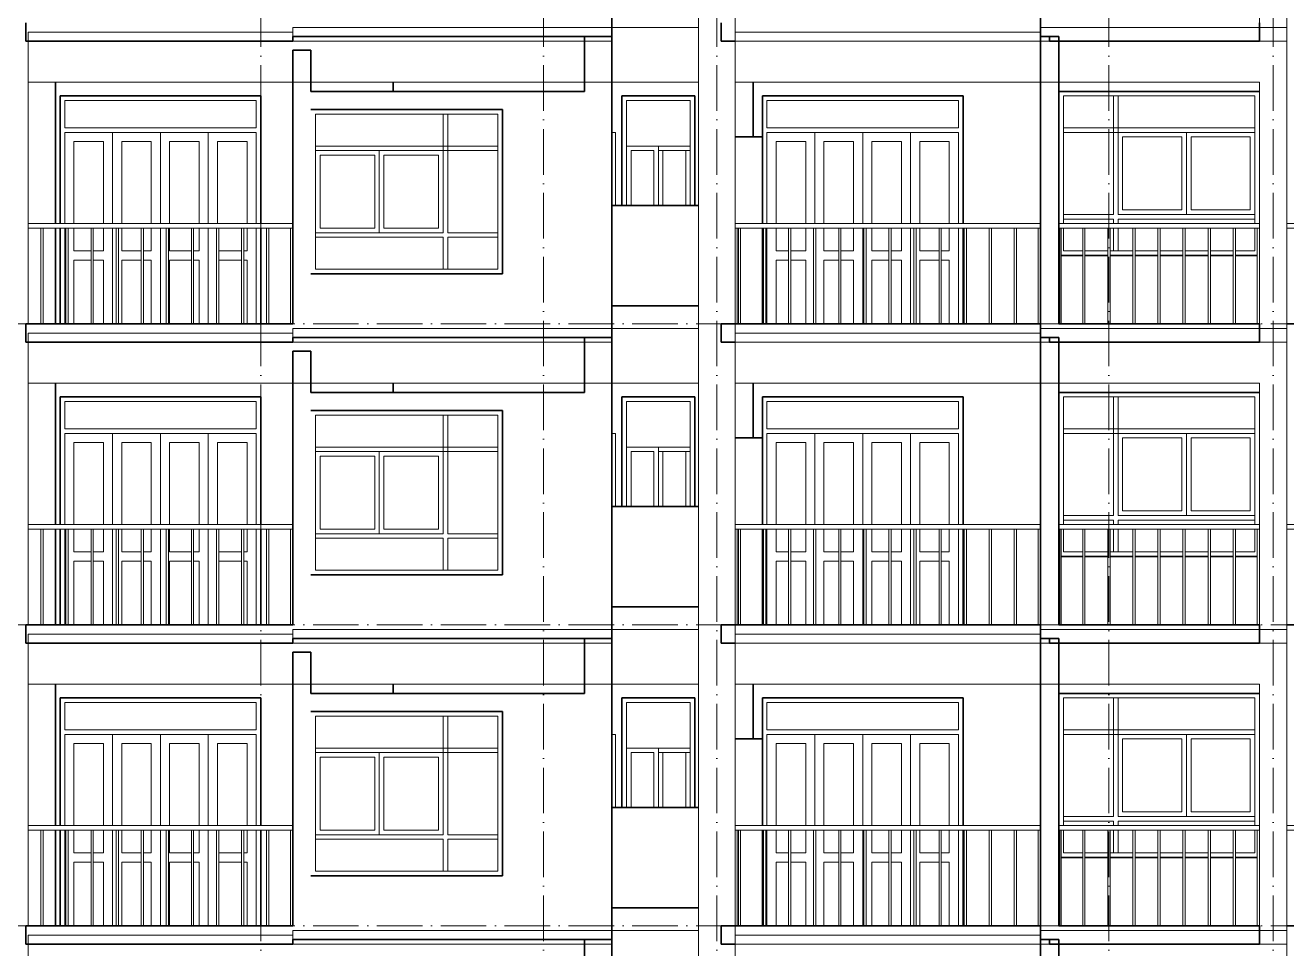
# Model space of a CAD drawing. Header units: millimetres. Extents: x -8482 to 130249, y -7482 to 93550.
# Drawn here: x 19267 to 33100, y 31550 to 41675 of the extents above; entities that cross this region are included whole.
import ezdxf

# ---------------------------------------------------------------- set-up
doc = ezdxf.new("R2010")
doc.units = ezdxf.units.MM
doc.linetypes.add('Grid Line', pattern=[14, 10, -2, 0, -2])
for name, color, linetype, lineweight in [('CUA', 31, 'Continuous', 9), ('NET CAT', 3, 'Continuous', 5), ('NET CATConcrete', 3, 'Continuous', 5), ('NET THAY 1', 41, 'Continuous', 5), ('NET THAY 2', 55, 'Continuous', 5), ('NET-THAY', 2, 'Continuous', 9), ('TRUC', 225, 'Continuous', 5)]:
    doc.layers.add(name, color=color, linetype=linetype, lineweight=lineweight)

# ---------------------------------------------------------------- blocks, each defined once
blk = doc.blocks.new('ALC1807-ASCENT PLAZA-TANG DIEN HINH-TANG 5_rvt-3-MẶT ĐỨNG TRỤC A-Q')
at = {"layer": 'NET-THAY', "color": 50, "lineweight": 35}
for p, q in [((25700, 31650), (25400, 31650)), ((25400, 31650), (25400, 31050)), ((25700, 28350), (25700, 31650)), ((30400, 28350), (30400, 31650)), ((30400, 31650), (30600, 31650)), ((30600, 31650), (30600, 28500))]:
    blk.add_line(p, q, dxfattribs=at)
blk = doc.blocks.new('Railing - 25mm-77671-MẶT ĐỨNG TRỤC A-Q')
at = {"layer": 'NET THAY 2', "color": 90, "lineweight": 9}
for p, q in [((6562, 21900), (6562, 22950)), ((6587, 22950), (6587, 21900))]:
    blk.add_line(p, q, dxfattribs=at)
blk = doc.blocks.new('Railing - 25mm-V296-MẶT ĐỨNG TRỤC A-Q')
at = {"layer": 'NET THAY 2', "color": 90, "lineweight": 9}
blk.add_line((6500, 22950), (6500, 21900), dxfattribs=at)
blk = doc.blocks.new('Railing - 25mm-V297-MẶT ĐỨNG TRỤC A-Q')
at = {"layer": 'NET THAY 2', "color": 90, "lineweight": 9}
blk.add_line((11225, 21900), (11225, 22950), dxfattribs=at)
blk = doc.blocks.new('Railing - Railing-4654-MẶT ĐỨNG TRỤC A-Q')
for name, p in [('Railing - 25mm-V296-MẶT ĐỨNG TRỤC A-Q', (20575, 0)), ('Railing - 25mm-77671-MẶT ĐỨNG TRỤC A-Q', (20525, 0)), ('Railing - 25mm-77671-MẶT ĐỨNG TRỤC A-Q', (20800, 0)), ('Railing - 25mm-77671-MẶT ĐỨNG TRỤC A-Q', (21075, 0)), ('Railing - 25mm-77671-MẶT ĐỨNG TRỤC A-Q', (21350, 0)), ('Railing - 25mm-77671-MẶT ĐỨNG TRỤC A-Q', (21625, 0)), ('Railing - 25mm-77671-MẶT ĐỨNG TRỤC A-Q', (21900, 0)), ('Railing - 25mm-77671-MẶT ĐỨNG TRỤC A-Q', (22175, 0)), ('Railing - 25mm-77671-MẶT ĐỨNG TRỤC A-Q', (22450, 0)), ('Railing - 25mm-77671-MẶT ĐỨNG TRỤC A-Q', (22725, 0)), ('Railing - 25mm-77671-MẶT ĐỨNG TRỤC A-Q', (23000, 0)), ('Railing - 25mm-77671-MẶT ĐỨNG TRỤC A-Q', (23275, 0)), ('Railing - 25mm-77671-MẶT ĐỨNG TRỤC A-Q', (23550, 0)), ('Railing - 25mm-V297-MẶT ĐỨNG TRỤC A-Q', (19150, 0))]:
    blk.add_blockref(name, p)
blk = doc.blocks.new('Top Rail Type - Top Rail_Internal_-4655-MẶT ĐỨNG TRỤC A-Q')
at = {"layer": 'NET THAY 1', "color": 90, "lineweight": 9}
for p, q in [((30400, 23000), (27050, 23000)), ((27050, 22950), (30400, 22950))]:
    blk.add_line(p, q, dxfattribs=at)
blk = doc.blocks.new('Top Rail Type - Top Rail_Internal_-4657-MẶT ĐỨNG TRỤC A-Q')
at = {"layer": 'NET THAY 1', "color": 90, "lineweight": 9}
for p, q in [((37600, 23000), (33100, 23000)), ((37600, 23000), (37600, 22950)), ((33100, 22950), (37600, 22950))]:
    blk.add_line(p, q, dxfattribs=at)
blk = doc.blocks.new('CUA LO GIA - DB6-60239-MẶT ĐỨNG TRỤC A-Q')
at = {"layer": 'CUA', "color": 90}
for p, q in [((29550, 24400), (27350, 24400)), ((27350, 24400), (27350, 23950)), ((27400, 24050), (27400, 24350)), ((27400, 24350), (29500, 24350)), ((29500, 24350), (29500, 24050)), ((29550, 23000), (29550, 24400)), ((29500, 24050), (27400, 24050)), ((27400, 24000), (29500, 24000)), ((27400, 23000), (27400, 24000)), ((27925, 23000), (27925, 24000)), ((28450, 24000), (27925, 24000)), ((28450, 24000), (28450, 23000)), ((28975, 24000), (28450, 24000)), ((28450, 23000), (28450, 24000)), ((28975, 24000), (28975, 23000)), ((29500, 24000), (29500, 23000)), ((27500, 23900), (27500, 23000)), ((27500, 23900), (27825, 23900)), ((27825, 23000), (27825, 23900)), ((28025, 23900), (28350, 23900)), ((28025, 23900), (28025, 23000)), ((28350, 23000), (28350, 23900)), ((28550, 23900), (28550, 23000)), ((28550, 23900), (28875, 23900)), ((28875, 23000), (28875, 23900)), ((29075, 23900), (29400, 23900)), ((29075, 23900), (29075, 23000)), ((29400, 23000), (29400, 23900)), ((27400, 21900), (27400, 22950)), ((27500, 22950), (27500, 22700)), ((27825, 22700), (27825, 22950)), ((28025, 22950), (28025, 22700)), ((28350, 22700), (28350, 22950)), ((28450, 22950), (28450, 21900)), ((28450, 21900), (28450, 22950)), ((28550, 22950), (28550, 22700)), ((28875, 22700), (28875, 22950)), ((28975, 22950), (28975, 21900)), ((29075, 22950), (29075, 22700)), ((29400, 22700), (29400, 22950)), ((29500, 22950), (29500, 21900)), ((29550, 21900), (29550, 22950)), ((27500, 22700), (27637, 22700)), ((27662, 22700), (27825, 22700)), ((28025, 22700), (28187, 22700)), ((28212, 22700), (28350, 22700)), ((28550, 22700), (28737, 22700)), ((28762, 22700), (28875, 22700)), ((29075, 22700), (29287, 22700)), ((29312, 22700), (29400, 22700)), ((27637, 22600), (27500, 22600)), ((27500, 22600), (27500, 21900)), ((27825, 22600), (27662, 22600)), ((27825, 21900), (27825, 22600)), ((28025, 22600), (28025, 21900)), ((28187, 22600), (28025, 22600)), ((28350, 22600), (28212, 22600)), ((28350, 21900), (28350, 22600)), ((28737, 22600), (28550, 22600)), ((28550, 22600), (28550, 21900)), ((28875, 22600), (28762, 22600)), ((28875, 21900), (28875, 22600)), ((29075, 22600), (29075, 21900)), ((29287, 22600), (29075, 22600)), ((29400, 22600), (29312, 22600)), ((29400, 21900), (29400, 22600))]:
    blk.add_line(p, q, dxfattribs=at)
blk = doc.blocks.new('X-PHONG NGU 2 - X-PHONG NGU 2_Recovery_ 3-60238-MẶT ĐỨNG TRỤC A-Q')
at = {"layer": 'CUA', "color": 90}
for p, q in [((32800, 24450), (30600, 24450)), ((30650, 24400), (32750, 24400)), ((30650, 23000), (30650, 24400)), ((31250, 24400), (31200, 24400)), ((31200, 24400), (31200, 23100)), ((31250, 23100), (31250, 24400)), ((32750, 24400), (32750, 23000)), ((32750, 24050), (30650, 24050)), ((30650, 24050), (30650, 24000)), ((30650, 24000), (32750, 24000)), ((32000, 24000), (31250, 24000)), ((31250, 24000), (31250, 23100)), ((31300, 23150), (31300, 23950)), ((31300, 23950), (31950, 23950)), ((31950, 23950), (31950, 23150)), ((32000, 23100), (32000, 24000)), ((32050, 23950), (32700, 23950)), ((32050, 23150), (32050, 23950)), ((32700, 23950), (32700, 23150)), ((32750, 24000), (32750, 24050)), ((31950, 23150), (31300, 23150)), ((32700, 23150), (32050, 23150)), ((31200, 23100), (30650, 23100)), ((30650, 23100), (30650, 23050)), ((30650, 23050), (31200, 23050)), ((31200, 23050), (31200, 23000)), ((32750, 23100), (31250, 23100)), ((31250, 23100), (32000, 23100)), ((31250, 23000), (31250, 23050)), ((31250, 23050), (32750, 23050)), ((32750, 23050), (32750, 23100)), ((30650, 22700), (30650, 22950)), ((31200, 22950), (31200, 22700)), ((31250, 22700), (31250, 22950)), ((32750, 22950), (32750, 22700)), ((30862, 22700), (30650, 22700)), ((31137, 22700), (30887, 22700)), ((31412, 22700), (31162, 22700)), ((31200, 22700), (31250, 22700)), ((31687, 22700), (31437, 22700)), ((31962, 22700), (31712, 22700)), ((32237, 22700), (31987, 22700)), ((32512, 22700), (32262, 22700)), ((32750, 22700), (32537, 22700)), ((30625, 22650), (30862, 22650)), ((30887, 22650), (31137, 22650)), ((31162, 22650), (31412, 22650)), ((31437, 22650), (31687, 22650)), ((31712, 22650), (31962, 22650)), ((31987, 22650), (32237, 22650)), ((32262, 22650), (32512, 22650)), ((32537, 22650), (32775, 22650))]:
    blk.add_line(p, q, dxfattribs=at)
blk = doc.blocks.new('Railing - Railing-4658-MẶT ĐỨNG TRỤC A-Q')
for name, p in [('Railing - 25mm-V296-MẶT ĐỨNG TRỤC A-Q', (24112, 0)), ('Railing - 25mm-V296-MẶT ĐỨNG TRỤC A-Q', (24125, 0)), ('Railing - 25mm-77671-MẶT ĐỨNG TRỤC A-Q', (24300, 0)), ('Railing - 25mm-77671-MẶT ĐỨNG TRỤC A-Q', (24575, 0)), ('Railing - 25mm-77671-MẶT ĐỨNG TRỤC A-Q', (24850, 0)), ('Railing - 25mm-77671-MẶT ĐỨNG TRỤC A-Q', (25125, 0)), ('Railing - 25mm-77671-MẶT ĐỨNG TRỤC A-Q', (25400, 0)), ('Railing - 25mm-77671-MẶT ĐỨNG TRỤC A-Q', (25675, 0)), ('Railing - 25mm-77671-MẶT ĐỨNG TRỤC A-Q', (25950, 0)), ('Railing - 25mm-V297-MẶT ĐỨNG TRỤC A-Q', (21550, 0))]:
    blk.add_blockref(name, p)
blk = doc.blocks.new('Top Rail Type - Top Rail_Internal_-4659-MẶT ĐỨNG TRỤC A-Q')
at = {"layer": 'NET THAY 1', "color": 90, "lineweight": 9}
for p, q in [((32800, 23000), (30600, 23000)), ((30600, 22950), (32800, 22950))]:
    blk.add_line(p, q, dxfattribs=at)
blk = doc.blocks.new('CUA LO GIA - DB6-202766-MẶT ĐỨNG TRỤC A-Q')
at = {"layer": 'CUA', "color": 90}
for p, q in [((19650, 24400), (19650, 23000)), ((21850, 24400), (19650, 24400)), ((19700, 24050), (19700, 24350)), ((19700, 24350), (21800, 24350)), ((21800, 24350), (21800, 24050)), ((21850, 23000), (21850, 24400)), ((21800, 24050), (19700, 24050)), ((19700, 23000), (19700, 24000)), ((19700, 24000), (21800, 24000)), ((20225, 23000), (20225, 24000)), ((20750, 24000), (20225, 24000)), ((21275, 24000), (20750, 24000)), ((20750, 23000), (20750, 24000)), ((20750, 24000), (20750, 23000)), ((21275, 24000), (21275, 23000)), ((21800, 24000), (21800, 23000)), ((19800, 23900), (19800, 23000)), ((19800, 23900), (20125, 23900)), ((20125, 23000), (20125, 23900)), ((20325, 23900), (20650, 23900)), ((20325, 23900), (20325, 23000)), ((20650, 23000), (20650, 23900)), ((20850, 23900), (20850, 23000)), ((20850, 23900), (21175, 23900)), ((21175, 23000), (21175, 23900)), ((21375, 23900), (21700, 23900)), ((21375, 23900), (21375, 23000)), ((21700, 23000), (21700, 23900)), ((19650, 22950), (19650, 21900)), ((19700, 21900), (19700, 22950)), ((19800, 22950), (19800, 22700)), ((20125, 22700), (20125, 22950)), ((20225, 21900), (20225, 22950)), ((20325, 22950), (20325, 22700)), ((20650, 22700), (20650, 22950)), ((20750, 21900), (20750, 22950)), ((20750, 22950), (20750, 21900)), ((20850, 22950), (20850, 22700)), ((21175, 22700), (21175, 22950)), ((21275, 22950), (21275, 21900)), ((21700, 22700), (21700, 22950)), ((21800, 22950), (21800, 21900)), ((21850, 21900), (21850, 22950)), ((19800, 22700), (19989, 22700)), ((20014, 22700), (20125, 22700)), ((20325, 22700), (20539, 22700)), ((20564, 22700), (20650, 22700)), ((20850, 22700), (21089, 22700)), ((21114, 22700), (21175, 22700)), ((21389, 22700), (21639, 22700)), ((21664, 22700), (21700, 22700)), ((19989, 22600), (19800, 22600)), ((19800, 22600), (19800, 21900)), ((20125, 22600), (20014, 22600)), ((20125, 21900), (20125, 22600)), ((20325, 22600), (20325, 21900)), ((20539, 22600), (20325, 22600)), ((20650, 22600), (20564, 22600)), ((20650, 21900), (20650, 22600)), ((21089, 22600), (20850, 22600)), ((20850, 22600), (20850, 21900)), ((21175, 22600), (21114, 22600)), ((21175, 21900), (21175, 22600)), ((21639, 22600), (21389, 22600)), ((21700, 22600), (21664, 22600)), ((21700, 21900), (21700, 22600))]:
    blk.add_line(p, q, dxfattribs=at)
blk = doc.blocks.new('X-PHONG NGU 2 - X-PHONG NGU 2_Recovery_-V303-MẶT ĐỨNG TRỤC A-Q')
at = {"layer": 'CUA', "color": 90}
for p, q in [((22450, 24200), (22450, 22500)), ((22450, 24200), (24450, 24200)), ((23900, 24200), (23850, 24200)), ((23850, 22900), (23850, 24200)), ((23900, 24200), (23900, 22900)), ((24450, 22500), (24450, 24200)), ((22450, 23850), (22450, 23800)), ((24450, 23850), (22450, 23850)), ((22450, 23800), (24450, 23800)), ((23150, 23800), (22450, 23800)), ((22450, 22900), (22450, 23800)), ((23150, 23800), (23150, 22900)), ((24450, 23800), (24450, 23850)), ((22500, 23750), (22500, 22950)), ((22500, 23750), (23100, 23750)), ((23100, 22950), (23100, 23750)), ((23200, 23750), (23800, 23750)), ((23200, 23750), (23200, 22950)), ((23800, 22950), (23800, 23750)), ((22450, 22900), (23850, 22900)), ((22450, 22850), (22450, 22900)), ((23150, 22900), (22450, 22900)), ((23850, 22850), (22450, 22850)), ((22500, 22950), (23100, 22950)), ((23200, 22950), (23800, 22950)), ((23850, 22500), (23850, 22850)), ((23900, 22900), (24450, 22900)), ((23900, 22850), (23900, 22500)), ((24450, 22850), (23900, 22850)), ((24450, 22900), (24450, 22850)), ((22450, 22500), (24450, 22500)), ((23900, 22500), (23850, 22500))]:
    blk.add_line(p, q, dxfattribs=at)
blk = doc.blocks.new('X-PHONG NGU 1 - X-PHONG NGU 850-202769-MẶT ĐỨNG TRỤC A-Q')
at = {"layer": 'CUA', "color": 90}
for p, q in [((25810, 23200), (25810, 24400)), ((26610, 24400), (25810, 24400)), ((25860, 24350), (25860, 23200)), ((25860, 24350), (26560, 24350)), ((26560, 23200), (26560, 24350)), ((26610, 24400), (26610, 23200)), ((26210, 23850), (25860, 23850)), ((25860, 23200), (25860, 23850)), ((25910, 23800), (25910, 23200)), ((25910, 23800), (26160, 23800)), ((26160, 23200), (26160, 23800)), ((26210, 23850), (26210, 23200)), ((26210, 23850), (26560, 23850)), ((26210, 23800), (26560, 23800)), ((26260, 23800), (26510, 23800)), ((26260, 23800), (26260, 23200)), ((26510, 23200), (26510, 23800))]:
    blk.add_line(p, q, dxfattribs=at)
blk = doc.blocks.new('Railing - 25mm-V301-MẶT ĐỨNG TRỤC A-Q')
at = {"layer": 'NET THAY 2', "color": 90, "lineweight": 9}
for p, q in [((18736, 21900), (18736, 22950)), ((18761, 21900), (18761, 22950))]:
    blk.add_line(p, q, dxfattribs=at)
blk = doc.blocks.new('Railing - 25mm-V302-MẶT ĐỨNG TRỤC A-Q')
at = {"layer": 'NET THAY 2', "color": 90, "lineweight": 9}
blk.add_line((16024, 21900), (16024, 22950), dxfattribs=at)
blk = doc.blocks.new('Railing - Railing-227133-MẶT ĐỨNG TRỤC A-Q')
at = {"extrusion": (0, 0, -1), "zscale": -1}
for name, p in [('Railing - 25mm-V301-MẶT ĐỨNG TRỤC A-Q', (-38200, 0)), ('Railing - 25mm-V301-MẶT ĐỨNG TRỤC A-Q', (-38475, 0)), ('Railing - 25mm-V301-MẶT ĐỨNG TRỤC A-Q', (-38750, 0)), ('Railing - 25mm-V301-MẶT ĐỨNG TRỤC A-Q', (-39025, 0)), ('Railing - 25mm-V301-MẶT ĐỨNG TRỤC A-Q', (-39300, 0)), ('Railing - 25mm-V301-MẶT ĐỨNG TRỤC A-Q', (-39575, 0)), ('Railing - 25mm-V301-MẶT ĐỨNG TRỤC A-Q', (-39850, 0)), ('Railing - 25mm-V301-MẶT ĐỨNG TRỤC A-Q', (-40125, 0)), ('Railing - 25mm-V301-MẶT ĐỨNG TRỤC A-Q', (-40400, 0)), ('Railing - 25mm-V301-MẶT ĐỨNG TRỤC A-Q', (-40675, 0)), ('Railing - 25mm-V302-MẶT ĐỨNG TRỤC A-Q', (-38200, 0))]:
    blk.add_blockref(name, p, dxfattribs=at)
blk = doc.blocks.new('Top Rail Type - Top Rail_Internal_-227134-MẶT ĐỨNG TRỤC A-Q')
at = {"layer": 'NET THAY 1', "color": 90, "lineweight": 9}
for p, q in [((22200, 23000), (19300, 23000)), ((19300, 22950), (22200, 22950))]:
    blk.add_line(p, q, dxfattribs=at)
blk = doc.blocks.new('CUA SAN PHOI LUA - CUA SAN PHOI LUA-202767-MẶT ĐỨNG TRỤC A-Q')
at = {"layer": 'CUA', "color": 90}
for q in [(25700, 24000), (25740, 23200)]:
    blk.add_line((25740, 24000), q, dxfattribs=at)
blk = doc.blocks.new('ALC1807-ASCENT PLAZA-TANG DIEN HINH-TANG 5_rvt-4-MẶT ĐỨNG TRỤC A-Q')
at = {"layer": 'NET-THAY', "color": 50, "lineweight": 35}
for p, q in [((25700, 34950), (25400, 34950)), ((25400, 34950), (25400, 34350)), ((25700, 31650), (25700, 34950)), ((30400, 31650), (30400, 34950)), ((30400, 34950), (30600, 34950)), ((30600, 34950), (30600, 31800)), ((22200, 31800), (22200, 34800)), ((22200, 34800), (22400, 34800)), ((22400, 34800), (22400, 34350)), ((19600, 32900), (19600, 34450)), ((23300, 34450), (23300, 34350)), ((27250, 34450), (27250, 33850)), ((25400, 34350), (22400, 34350)), ((30600, 34350), (32800, 34350)), ((19650, 32900), (19650, 34300)), ((19650, 34300), (21850, 34300)), ((21850, 34300), (21850, 32900)), ((25810, 34300), (26610, 34300)), ((25810, 33100), (25810, 34300)), ((26610, 34300), (26610, 33100)), ((27350, 33850), (27350, 34300)), ((27350, 34300), (29550, 34300)), ((29550, 34300), (29550, 32900)), ((22400, 34150), (24500, 34150)), ((24500, 34150), (24500, 32350)), ((27350, 33850), (27050, 33850)), ((27350, 32900), (27350, 33850)), ((26650, 33100), (25700, 33100)), ((19600, 31800), (19600, 32850)), ((19650, 31800), (19650, 32850)), ((21850, 32850), (21850, 31800)), ((27350, 31800), (27350, 32850)), ((29550, 32850), (29550, 31800)), ((30862, 32550), (30625, 32550)), ((31137, 32550), (30887, 32550)), ((31412, 32550), (31162, 32550)), ((31687, 32550), (31437, 32550)), ((31962, 32550), (31712, 32550)), ((32237, 32550), (31987, 32550)), ((32512, 32550), (32262, 32550)), ((32775, 32550), (32537, 32550)), ((24500, 32350), (22400, 32350)), ((26650, 32000), (25700, 32000)), ((22200, 31800), (19275, 31800)), ((19275, 31800), (19275, 31600)), ((30400, 31800), (26900, 31800)), ((26900, 31800), (26900, 31600)), ((32800, 31800), (30600, 31800)), ((32800, 31600), (32800, 31800)), ((37700, 31800), (33100, 31800)), ((19275, 31600), (22200, 31600)), ((22400, 31650), (22200, 31650)), ((22200, 31600), (22200, 31650)), ((22400, 31650), (25400, 31650)), ((25400, 31650), (25700, 31650)), ((26900, 31600), (27050, 31600)), ((30500, 31650), (30400, 31650)), ((30500, 31650), (30500, 31600)), ((30500, 31600), (32800, 31600))]:
    blk.add_line(p, q, dxfattribs=at)
at = {"color": 50, "lineweight": 35}
for name in ['X-PHONG NGU 2 - X-PHONG NGU 2_Recovery_ 3-60238-MẶT ĐỨNG TRỤC A-Q', 'CUA LO GIA - DB6-202766-MẶT ĐỨNG TRỤC A-Q', 'X-PHONG NGU 1 - X-PHONG NGU 850-202769-MẶT ĐỨNG TRỤC A-Q', 'CUA LO GIA - DB6-60239-MẶT ĐỨNG TRỤC A-Q', 'X-PHONG NGU 2 - X-PHONG NGU 2_Recovery_-V303-MẶT ĐỨNG TRỤC A-Q', 'CUA SAN PHOI LUA - CUA SAN PHOI LUA-202767-MẶT ĐỨNG TRỤC A-Q', 'Top Rail Type - Top Rail_Internal_-227134-MẶT ĐỨNG TRỤC A-Q', 'Railing - Railing-227133-MẶT ĐỨNG TRỤC A-Q', 'Top Rail Type - Top Rail_Internal_-4655-MẶT ĐỨNG TRỤC A-Q', 'Railing - Railing-4654-MẶT ĐỨNG TRỤC A-Q', 'Top Rail Type - Top Rail_Internal_-4659-MẶT ĐỨNG TRỤC A-Q', 'Railing - Railing-4658-MẶT ĐỨNG TRỤC A-Q', 'Top Rail Type - Top Rail_Internal_-4657-MẶT ĐỨNG TRỤC A-Q']:
    blk.add_blockref(name, (0, 9900), dxfattribs=at)
blk = doc.blocks.new('ALC1807-ASCENT PLAZA-TANG DIEN HINH-TANG 5_rvt-5-MẶT ĐỨNG TRỤC A-Q')
at = {"layer": 'NET-THAY', "color": 50, "lineweight": 35}
for p, q in [((25700, 38250), (25400, 38250)), ((25400, 38250), (25400, 37650)), ((25700, 34950), (25700, 38250)), ((30400, 34950), (30400, 38250)), ((30400, 38250), (30600, 38250)), ((30600, 38250), (30600, 35100)), ((22200, 35100), (22200, 38100)), ((22200, 38100), (22400, 38100)), ((22400, 38100), (22400, 37650)), ((19600, 36200), (19600, 37750)), ((25400, 37650), (22400, 37650)), ((23300, 37750), (23300, 37650)), ((27250, 37750), (27250, 37150)), ((30600, 37650), (32800, 37650)), ((19650, 36200), (19650, 37600)), ((19650, 37600), (21850, 37600)), ((21850, 37600), (21850, 36200)), ((25810, 37600), (26610, 37600)), ((25810, 36400), (25810, 37600)), ((26610, 37600), (26610, 36400)), ((27350, 37150), (27350, 37600)), ((27350, 37600), (29550, 37600)), ((29550, 37600), (29550, 36200)), ((22400, 37450), (24500, 37450)), ((24500, 37450), (24500, 35650)), ((27350, 37150), (27050, 37150)), ((27350, 36200), (27350, 37150)), ((26650, 36400), (25700, 36400)), ((19600, 35100), (19600, 36150)), ((19650, 35100), (19650, 36150)), ((21850, 36150), (21850, 35100)), ((27350, 35100), (27350, 36150)), ((29550, 36150), (29550, 35100)), ((30862, 35850), (30625, 35850)), ((31137, 35850), (30887, 35850)), ((31412, 35850), (31162, 35850)), ((31687, 35850), (31437, 35850)), ((31962, 35850), (31712, 35850)), ((32237, 35850), (31987, 35850)), ((32512, 35850), (32262, 35850)), ((32775, 35850), (32537, 35850)), ((24500, 35650), (22400, 35650)), ((26650, 35300), (25700, 35300)), ((22200, 35100), (19275, 35100)), ((19275, 35100), (19275, 34900)), ((30400, 35100), (26900, 35100)), ((26900, 35100), (26900, 34900)), ((32800, 35100), (30600, 35100)), ((32800, 34900), (32800, 35100)), ((37700, 35100), (33100, 35100)), ((19275, 34900), (22200, 34900)), ((22400, 34950), (22200, 34950)), ((22200, 34900), (22200, 34950)), ((22400, 34950), (25400, 34950)), ((25400, 34950), (25700, 34950)), ((26900, 34900), (27050, 34900)), ((30500, 34950), (30400, 34950)), ((30500, 34950), (30500, 34900)), ((30500, 34900), (32800, 34900))]:
    blk.add_line(p, q, dxfattribs=at)
at = {"color": 50, "lineweight": 35}
for name in ['X-PHONG NGU 2 - X-PHONG NGU 2_Recovery_ 3-60238-MẶT ĐỨNG TRỤC A-Q', 'CUA LO GIA - DB6-202766-MẶT ĐỨNG TRỤC A-Q', 'X-PHONG NGU 1 - X-PHONG NGU 850-202769-MẶT ĐỨNG TRỤC A-Q', 'CUA LO GIA - DB6-60239-MẶT ĐỨNG TRỤC A-Q', 'X-PHONG NGU 2 - X-PHONG NGU 2_Recovery_-V303-MẶT ĐỨNG TRỤC A-Q', 'CUA SAN PHOI LUA - CUA SAN PHOI LUA-202767-MẶT ĐỨNG TRỤC A-Q', 'Top Rail Type - Top Rail_Internal_-227134-MẶT ĐỨNG TRỤC A-Q', 'Railing - Railing-227133-MẶT ĐỨNG TRỤC A-Q', 'Top Rail Type - Top Rail_Internal_-4655-MẶT ĐỨNG TRỤC A-Q', 'Railing - Railing-4654-MẶT ĐỨNG TRỤC A-Q', 'Top Rail Type - Top Rail_Internal_-4659-MẶT ĐỨNG TRỤC A-Q', 'Railing - Railing-4658-MẶT ĐỨNG TRỤC A-Q', 'Top Rail Type - Top Rail_Internal_-4657-MẶT ĐỨNG TRỤC A-Q']:
    blk.add_blockref(name, (0, 13200), dxfattribs=at)
blk = doc.blocks.new('ALC1807-ASCENT PLAZA-TANG DIEN HINH-TANG 5_rvt-6-MẶT ĐỨNG TRỤC A-Q')
at = {"layer": 'NET-THAY', "color": 50, "lineweight": 35}
for p, q in [((25700, 41550), (25400, 41550)), ((25400, 41550), (25400, 40950)), ((25700, 38250), (25700, 41550)), ((30400, 38250), (30400, 41550)), ((30400, 41550), (30600, 41550)), ((30600, 41550), (30600, 38400)), ((22200, 38400), (22200, 41400)), ((22200, 41400), (22400, 41400)), ((22400, 41400), (22400, 40950)), ((19600, 39500), (19600, 41050)), ((25400, 40950), (22400, 40950)), ((23300, 41050), (23300, 40950)), ((27250, 41050), (27250, 40450)), ((30600, 40950), (32800, 40950)), ((19650, 39500), (19650, 40900)), ((19650, 40900), (21850, 40900)), ((21850, 40900), (21850, 39500)), ((25810, 40900), (26610, 40900)), ((25810, 39700), (25810, 40900)), ((26610, 40900), (26610, 39700)), ((27350, 40450), (27350, 40900)), ((27350, 40900), (29550, 40900)), ((29550, 40900), (29550, 39500)), ((22400, 40750), (24500, 40750)), ((24500, 40750), (24500, 38950)), ((27350, 40450), (27050, 40450)), ((27350, 39500), (27350, 40450)), ((26650, 39700), (25700, 39700)), ((19600, 38400), (19600, 39450)), ((19650, 38400), (19650, 39450)), ((21850, 39450), (21850, 38400)), ((27350, 38400), (27350, 39450)), ((29550, 39450), (29550, 38400)), ((30862, 39150), (30625, 39150)), ((31137, 39150), (30887, 39150)), ((31412, 39150), (31162, 39150)), ((31687, 39150), (31437, 39150)), ((31962, 39150), (31712, 39150)), ((32237, 39150), (31987, 39150)), ((32512, 39150), (32262, 39150)), ((32775, 39150), (32537, 39150)), ((24500, 38950), (22400, 38950)), ((26650, 38600), (25700, 38600)), ((22200, 38400), (19275, 38400)), ((19275, 38400), (19275, 38200)), ((30400, 38400), (26900, 38400)), ((26900, 38400), (26900, 38200)), ((32800, 38400), (30600, 38400)), ((32800, 38200), (32800, 38400)), ((37700, 38400), (33100, 38400)), ((19275, 38200), (22200, 38200)), ((22400, 38250), (22200, 38250)), ((22200, 38200), (22200, 38250)), ((22400, 38250), (25400, 38250)), ((25400, 38250), (25700, 38250)), ((26900, 38200), (27050, 38200)), ((30500, 38250), (30400, 38250)), ((30500, 38250), (30500, 38200)), ((30500, 38200), (32800, 38200))]:
    blk.add_line(p, q, dxfattribs=at)
at = {"color": 50, "lineweight": 35}
for name in ['X-PHONG NGU 2 - X-PHONG NGU 2_Recovery_ 3-60238-MẶT ĐỨNG TRỤC A-Q', 'CUA LO GIA - DB6-202766-MẶT ĐỨNG TRỤC A-Q', 'X-PHONG NGU 1 - X-PHONG NGU 850-202769-MẶT ĐỨNG TRỤC A-Q', 'CUA LO GIA - DB6-60239-MẶT ĐỨNG TRỤC A-Q', 'X-PHONG NGU 2 - X-PHONG NGU 2_Recovery_-V303-MẶT ĐỨNG TRỤC A-Q', 'CUA SAN PHOI LUA - CUA SAN PHOI LUA-202767-MẶT ĐỨNG TRỤC A-Q', 'Top Rail Type - Top Rail_Internal_-227134-MẶT ĐỨNG TRỤC A-Q', 'Railing - Railing-227133-MẶT ĐỨNG TRỤC A-Q', 'Top Rail Type - Top Rail_Internal_-4655-MẶT ĐỨNG TRỤC A-Q', 'Railing - Railing-4654-MẶT ĐỨNG TRỤC A-Q', 'Top Rail Type - Top Rail_Internal_-4659-MẶT ĐỨNG TRỤC A-Q', 'Railing - Railing-4658-MẶT ĐỨNG TRỤC A-Q', 'Top Rail Type - Top Rail_Internal_-4657-MẶT ĐỨNG TRỤC A-Q']:
    blk.add_blockref(name, (0, 16500), dxfattribs=at)
blk = doc.blocks.new('ALC1807-ASCENT PLAZA-TANG DIEN HINH-TANG 5_rvt-7-MẶT ĐỨNG TRỤC A-Q')
at = {"layer": 'NET-THAY', "color": 50, "lineweight": 35}
for p, q in [((25700, 41550), (25700, 44850)), ((30400, 41550), (30400, 44850)), ((19275, 41700), (19275, 41500)), ((26900, 41700), (26900, 41500)), ((32800, 41500), (32800, 41700)), ((19275, 41500), (22200, 41500)), ((22400, 41550), (22200, 41550)), ((22200, 41500), (22200, 41550)), ((22400, 41550), (25400, 41550)), ((25400, 41550), (25700, 41550)), ((26900, 41500), (27050, 41500)), ((30500, 41550), (30400, 41550)), ((30500, 41550), (30500, 41500)), ((30500, 41500), (32800, 41500))]:
    blk.add_line(p, q, dxfattribs=at)

msp = doc.modelspace()

# ---------------------------------------------------------------- linework, layer by layer
at = {"layer": 'NET CAT'}
for p, q in [((33099.9, 41650), (33099.9, 44800)), ((26649.9, 44350), (26649.9, 41650)), ((27049.9, 44350), (27049.9, 41600)), ((32799.9, 41650), (32799.9, 44350)), ((33099.9, 41650), (32799.9, 41650)), ((32799.9, 41500), (33099.9, 41500)), ((33099.9, 38350), (33099.9, 41500)), ((19299.9, 41050), (19299.9, 38400)), ((26649.9, 41050), (26649.9, 38350)), ((27049.9, 41050), (27049.9, 38300)), ((32799.9, 38350), (32799.9, 41050)), ((33099.9, 38350), (32799.9, 38350)), ((32799.9, 38200), (33099.9, 38200)), ((33099.9, 35050), (33099.9, 38200)), ((19299.9, 37750), (19299.9, 35100)), ((26649.9, 37750), (26649.9, 35050)), ((27049.9, 37750), (27049.9, 35000)), ((32799.9, 35050), (32799.9, 37750)), ((33099.9, 35050), (32799.9, 35050)), ((32799.9, 34900), (33099.9, 34900)), ((33099.9, 31750), (33099.9, 34900)), ((19299.9, 34450), (19299.9, 31800)), ((26649.9, 34450), (26649.9, 31750)), ((27049.9, 34450), (27049.9, 31700)), ((32799.9, 31750), (32799.9, 34450)), ((33099.9, 31750), (32799.9, 31750)), ((32799.9, 31600), (33099.9, 31600)), ((33099.9, 28450), (33099.9, 31600))]:
    msp.add_line(p, q, dxfattribs=at)
at = {"layer": 'NET CATConcrete'}
for p, q in [((25699.9, 41650), (26649.9, 41650)), ((25699.9, 41650), (25699.9, 41500)), ((26649.9, 41050), (26649.9, 41650)), ((22199.9, 41500), (19299.9, 41500)), ((19299.9, 41500), (19299.9, 41050)), ((25699.9, 41500), (22199.9, 41500)), ((30399.9, 41500), (27049.9, 41500)), ((27049.9, 41500), (27049.9, 41050)), ((32799.9, 41500), (30399.9, 41500)), ((22199.9, 41050), (19299.9, 41050)), ((26649.9, 41050), (22199.9, 41050)), ((30399.9, 41050), (27049.9, 41050)), ((30399.9, 41050), (32799.9, 41050)), ((25699.9, 38350), (26649.9, 38350)), ((25699.9, 38350), (25699.9, 38200)), ((26649.9, 37750), (26649.9, 38350)), ((22199.9, 38200), (19299.9, 38200)), ((19299.9, 38200), (19299.9, 37750)), ((25699.9, 38200), (22199.9, 38200)), ((30399.9, 38200), (27049.9, 38200)), ((27049.9, 38200), (27049.9, 37750)), ((32799.9, 38200), (30399.9, 38200)), ((22199.9, 37750), (19299.9, 37750)), ((26649.9, 37750), (22199.9, 37750)), ((30399.9, 37750), (27049.9, 37750)), ((30399.9, 37750), (32799.9, 37750)), ((25699.9, 35050), (26649.9, 35050)), ((25699.9, 35050), (25699.9, 34900)), ((26649.9, 34450), (26649.9, 35050)), ((22199.9, 34900), (19299.9, 34900)), ((19299.9, 34900), (19299.9, 34450)), ((25699.9, 34900), (22199.9, 34900)), ((30399.9, 34900), (27049.9, 34900)), ((27049.9, 34900), (27049.9, 34450)), ((32799.9, 34900), (30399.9, 34900)), ((22199.9, 34450), (19299.9, 34450)), ((26649.9, 34450), (22199.9, 34450)), ((30399.9, 34450), (27049.9, 34450)), ((30399.9, 34450), (32799.9, 34450)), ((25699.9, 31750), (26649.9, 31750)), ((25699.9, 31750), (25699.9, 31600)), ((26649.9, 31150), (26649.9, 31750)), ((22199.9, 31600), (19299.9, 31600)), ((19299.9, 31600), (19299.9, 31150)), ((25699.9, 31600), (22199.9, 31600)), ((30399.9, 31600), (27049.9, 31600)), ((27049.9, 31600), (27049.9, 31150)), ((32799.9, 31600), (30399.9, 31600))]:
    msp.add_line(p, q, dxfattribs=at)
at = {"layer": 'NET-THAY'}
for p, q in [((22199.9, 41650), (25699.9, 41650)), ((22199.9, 41650), (22199.9, 41500)), ((25699.9, 41650), (25699.9, 41500)), ((30399.9, 41650), (33099.9, 41650)), ((30399.9, 41650), (30399.9, 41500)), ((33099.9, 41650), (33099.9, 41500)), ((19299.9, 41600), (22199.9, 41600)), ((19299.9, 41600), (19299.9, 41500)), ((25699.9, 41500), (19299.9, 41500)), ((27049.9, 41600), (30399.9, 41600)), ((27049.9, 41600), (27049.9, 41500)), ((33099.9, 41500), (27049.9, 41500)), ((22199.9, 38350), (25699.9, 38350)), ((22199.9, 38350), (22199.9, 38200)), ((25699.9, 38350), (25699.9, 38200)), ((30399.9, 38350), (33099.9, 38350)), ((30399.9, 38350), (30399.9, 38200)), ((33099.9, 38350), (33099.9, 38200)), ((19299.9, 38300), (22199.9, 38300)), ((19299.9, 38300), (19299.9, 38200)), ((25699.9, 38200), (19299.9, 38200)), ((27049.9, 38300), (30399.9, 38300)), ((27049.9, 38300), (27049.9, 38200)), ((33099.9, 38200), (27049.9, 38200)), ((19299.9, 35000), (22199.9, 35000)), ((19299.9, 35000), (19299.9, 34900)), ((22199.9, 35050), (25699.9, 35050)), ((22199.9, 35050), (22199.9, 34900)), ((25699.9, 35050), (25699.9, 34900)), ((27049.9, 35000), (30399.9, 35000)), ((27049.9, 35000), (27049.9, 34900)), ((30399.9, 35050), (33099.9, 35050)), ((30399.9, 35050), (30399.9, 34900)), ((33099.9, 35050), (33099.9, 34900)), ((25699.9, 34900), (19299.9, 34900)), ((33099.9, 34900), (27049.9, 34900)), ((19299.9, 31700), (22199.9, 31700)), ((19299.9, 31700), (19299.9, 31600)), ((22199.9, 31750), (25699.9, 31750)), ((22199.9, 31750), (22199.9, 31600)), ((25699.9, 31750), (25699.9, 31600)), ((27049.9, 31700), (30399.9, 31700)), ((27049.9, 31700), (27049.9, 31600)), ((30399.9, 31750), (33099.9, 31750)), ((30399.9, 31750), (30399.9, 31600)), ((33099.9, 31750), (33099.9, 31600)), ((25699.9, 31600), (19299.9, 31600)), ((33099.9, 31600), (27049.9, 31600))]:
    msp.add_line(p, q, dxfattribs=at)
at = {"layer": 'TRUC', "linetype": 'Grid Line', "ltscale": 50}
for p, q in [((21849.9, -6170.4), (21849.9, 93540.4)), ((24949.9, -6170.4), (24949.9, 93540.4)), ((26849.9, -6170.4), (26849.9, 93540.4)), ((31149.9, -6170.4), (31149.9, 93540.4)), ((32949.9, -6170.4), (32949.9, 93540.4)), ((-8381.6, 38400), (51521, 38400)), ((-8381.6, 35100), (51521, 35100)), ((-8381.6, 31800), (51521, 31800))]:
    msp.add_line(p, q, dxfattribs=at)

# ---------------------------------------------------------------- block references
at = {"lineweight": 5}
for name in ['ALC1807-ASCENT PLAZA-TANG DIEN HINH-TANG 5_rvt-7-MẶT ĐỨNG TRỤC A-Q', 'ALC1807-ASCENT PLAZA-TANG DIEN HINH-TANG 5_rvt-6-MẶT ĐỨNG TRỤC A-Q', 'ALC1807-ASCENT PLAZA-TANG DIEN HINH-TANG 5_rvt-5-MẶT ĐỨNG TRỤC A-Q', 'ALC1807-ASCENT PLAZA-TANG DIEN HINH-TANG 5_rvt-4-MẶT ĐỨNG TRỤC A-Q', 'ALC1807-ASCENT PLAZA-TANG DIEN HINH-TANG 5_rvt-3-MẶT ĐỨNG TRỤC A-Q']:
    msp.add_blockref(name, (0, 0), dxfattribs=at)

doc.saveas('drawing.dxf')
